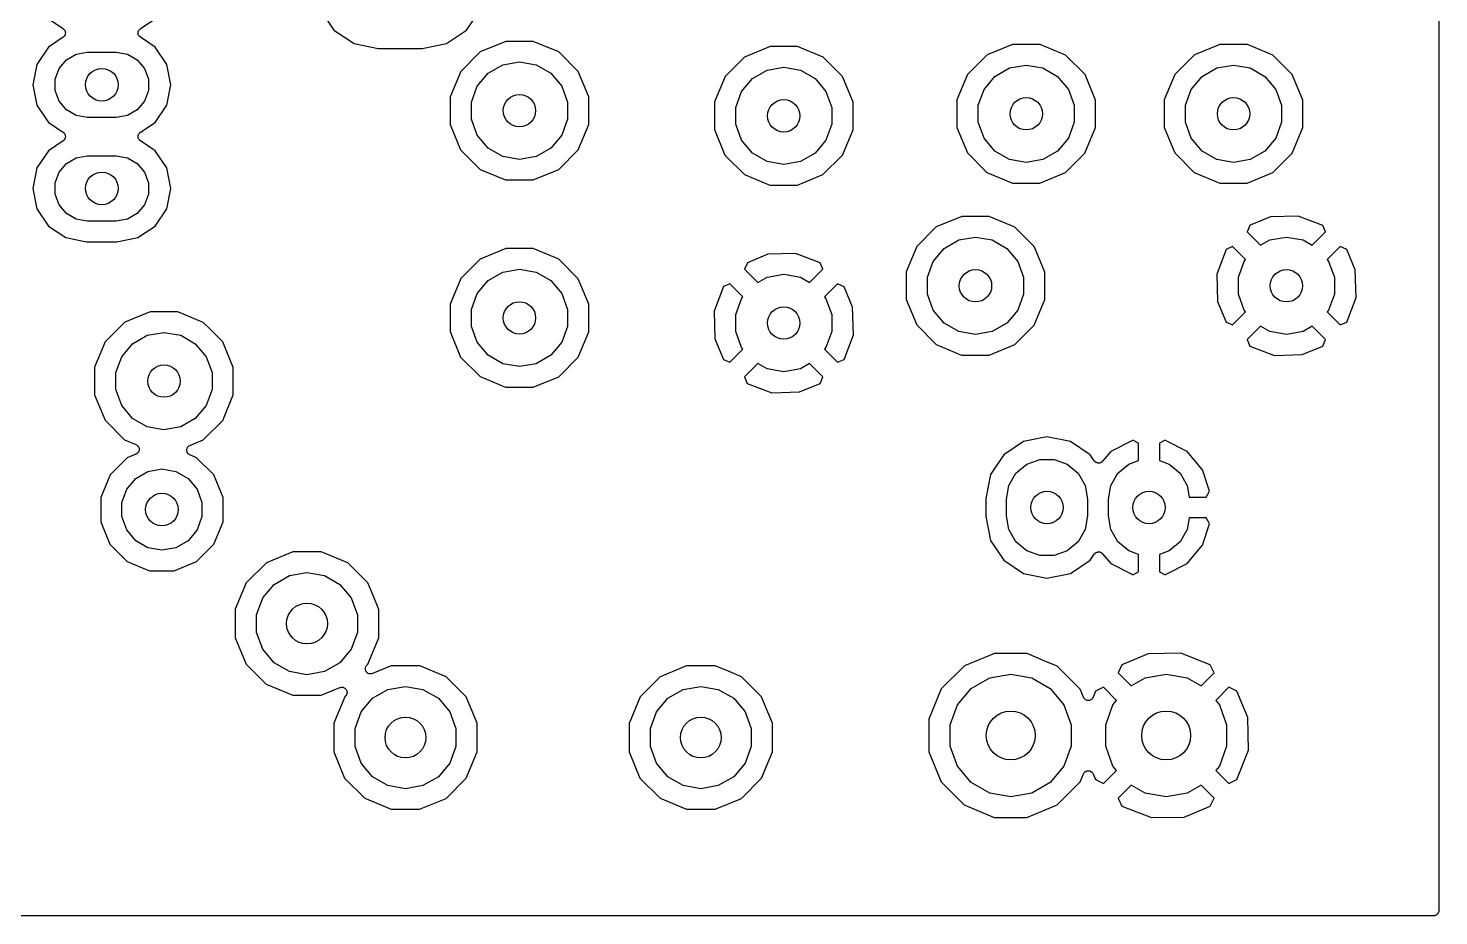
# Model space of a CAD drawing. Extents: x 74 to 224, y -146 to -46.
# Drawn here: x 138.46 to 173.03, y -95.05 to -73.29 of the extents above; entities that cross this region are included whole.
import ezdxf

# ---------------------------------------------------------------- set-up
doc = ezdxf.new("R2010")
doc.units = 0
doc.header["$MEASUREMENT"] = 0
doc.layers.add('BLACK', color=7, linetype='CONTINUOUS')

msp = doc.modelspace()

# ---------------------------------------------------------------- linework, layer by layer
at = {"layer": 'Black'}
for p, q in [((173.026, -46.557), (173.026, -94.921)), ((145.618, -72.8453), (145.948, -73.3389)), ((149.2, -73.3389), (149.53, -72.8453)), ((138.951, -73.0591), (139.312, -73.3004)), ((141.206, -73.3004), (141.567, -73.0591)), ((139.312, -73.5116), (138.951, -73.7529)), ((139.312, -73.3004), (139.322, -73.31)), ((139.322, -73.502), (139.312, -73.5116)), ((139.322, -73.31), (139.333, -73.3182)), ((139.333, -73.4938), (139.322, -73.502)), ((139.333, -73.3182), (139.338, -73.3251)), ((139.338, -73.4869), (139.333, -73.4938)), ((139.338, -73.3251), (139.344, -73.3309)), ((139.344, -73.4811), (139.338, -73.4869)), ((139.344, -73.3309), (139.35, -73.3433)), ((139.35, -73.4687), (139.344, -73.4811)), ((139.35, -73.3433), (139.357, -73.3549)), ((139.357, -73.4571), (139.35, -73.4687)), ((139.357, -73.3549), (139.359, -73.363)), ((139.359, -73.449), (139.357, -73.4571)), ((139.359, -73.363), (139.363, -73.3705)), ((139.363, -73.4415), (139.359, -73.449)), ((139.363, -73.3705), (139.365, -73.3842)), ((139.365, -73.4278), (139.363, -73.4415)), ((139.365, -73.3842), (139.368, -73.3977)), ((139.368, -73.4143), (139.365, -73.4278)), ((139.368, -73.3977), (139.367, -73.406)), ((139.367, -73.406), (139.368, -73.4143)), ((141.15, -73.3977), (141.153, -73.3842)), ((141.151, -73.406), (141.15, -73.3977)), ((141.15, -73.4143), (141.151, -73.406)), ((141.153, -73.4278), (141.15, -73.4143)), ((141.153, -73.3842), (141.154, -73.3705)), ((141.154, -73.4415), (141.153, -73.4278)), ((141.154, -73.3705), (141.158, -73.363)), ((141.158, -73.449), (141.154, -73.4415)), ((141.158, -73.363), (141.16, -73.3549)), ((141.16, -73.4571), (141.158, -73.449)), ((141.16, -73.3549), (141.168, -73.3433)), ((141.168, -73.4687), (141.16, -73.4571)), ((141.168, -73.3433), (141.174, -73.3309)), ((141.174, -73.4811), (141.168, -73.4687)), ((141.174, -73.3309), (141.18, -73.3251)), ((141.18, -73.4869), (141.174, -73.4811)), ((141.18, -73.3251), (141.185, -73.3182)), ((141.185, -73.4938), (141.18, -73.4869)), ((141.185, -73.3182), (141.196, -73.31)), ((141.196, -73.502), (141.185, -73.4938)), ((141.196, -73.31), (141.206, -73.3004)), ((141.206, -73.5116), (141.196, -73.502)), ((141.567, -73.7529), (141.206, -73.5116)), ((145.948, -73.3389), (146.441, -73.6687)), ((148.707, -73.6687), (149.2, -73.3389)), ((150.159, -73.6121), (149.534, -73.8701)), ((150.834, -73.6127), (150.159, -73.6121)), ((151.458, -73.8718), (150.834, -73.6127)), ((138.951, -73.7529), (138.668, -74.1764)), ((139.39, -74.0632), (139.631, -73.9242)), ((139.631, -73.9242), (139.904, -73.876)), ((139.904, -73.876), (140.613, -73.876)), ((140.613, -73.876), (140.887, -73.9242)), ((140.887, -73.9242), (141.127, -74.0632)), ((141.85, -74.1764), (141.567, -73.7529)), ((146.441, -73.6687), (147.036, -73.787)), ((147.036, -73.787), (148.112, -73.787)), ((148.112, -73.787), (148.707, -73.6687)), ((149.534, -73.8701), (149.056, -74.3475)), ((151.936, -74.3501), (151.458, -73.8718)), ((156.636, -73.7391), (156.011, -73.9971)), ((157.311, -73.7397), (156.636, -73.7391)), ((157.935, -73.9988), (157.311, -73.7397)), ((161.955, -73.9463), (161.476, -74.4237)), ((162.579, -73.6883), (161.955, -73.9463)), ((163.255, -73.6889), (162.579, -73.6883)), ((163.879, -73.948), (163.255, -73.6889)), ((164.356, -74.4263), (163.879, -73.948)), ((167.035, -73.9463), (166.795, -74.1857)), ((167.659, -73.6883), (167.035, -73.9463)), ((167.685, -73.6883), (167.659, -73.6883)), ((168.335, -73.6889), (167.685, -73.6883)), ((168.959, -73.948), (168.335, -73.6889)), ((169.196, -74.1855), (168.959, -73.948)), ((138.668, -74.1764), (138.568, -74.676)), ((139.117, -74.5371), (139.212, -74.276)), ((139.212, -74.276), (139.39, -74.0632)), ((141.127, -74.0632), (141.306, -74.276)), ((141.306, -74.276), (141.401, -74.5371)), ((141.949, -74.676), (141.85, -74.1764)), ((149.727, -74.3954), (150.086, -74.1879)), ((150.086, -74.1879), (150.495, -74.1158)), ((150.495, -74.1158), (150.904, -74.1879)), ((150.904, -74.1879), (151.263, -74.3954)), ((156.011, -73.9971), (155.533, -74.4745)), ((156.204, -74.5224), (156.563, -74.3149)), ((156.563, -74.3149), (156.972, -74.2428)), ((156.972, -74.2428), (157.381, -74.3149)), ((157.381, -74.3149), (157.74, -74.5224)), ((158.413, -74.4771), (157.935, -73.9988)), ((162.147, -74.4716), (162.507, -74.2641)), ((162.507, -74.2641), (162.916, -74.192)), ((162.916, -74.192), (163.324, -74.2641)), ((163.324, -74.2641), (163.684, -74.4716)), ((166.795, -74.1857), (166.556, -74.4237)), ((167.227, -74.4716), (167.587, -74.2641)), ((167.587, -74.2641), (167.996, -74.192)), ((167.996, -74.192), (168.404, -74.2641)), ((168.404, -74.2641), (168.764, -74.4716)), ((169.436, -74.4263), (169.196, -74.1855)), ((139.117, -74.8149), (139.117, -74.5371)), ((141.401, -74.5371), (141.401, -74.8149)), ((149.056, -74.3475), (148.797, -74.9716)), ((149.46, -74.7134), (149.727, -74.3954)), ((151.263, -74.3954), (151.53, -74.7134)), ((152.194, -74.9746), (151.936, -74.3501)), ((155.533, -74.4745), (155.274, -75.0986)), ((155.937, -74.8404), (156.204, -74.5224)), ((157.74, -74.5224), (158.007, -74.8404)), ((158.671, -75.1016), (158.413, -74.4771)), ((161.476, -74.4237), (161.217, -75.0478)), ((161.881, -74.7896), (162.147, -74.4716)), ((163.684, -74.4716), (163.951, -74.7896)), ((164.615, -75.0508), (164.356, -74.4263)), ((166.556, -74.4237), (166.297, -75.0478)), ((166.961, -74.7896), (167.227, -74.4716)), ((168.764, -74.4716), (169.031, -74.7896)), ((169.695, -75.0508), (169.436, -74.4263)), ((138.568, -74.676), (138.668, -75.1756)), ((139.212, -75.076), (139.117, -74.8149)), ((141.401, -74.8149), (141.306, -75.076)), ((141.85, -75.1756), (141.949, -74.676)), ((148.797, -74.9716), (148.796, -75.6474)), ((149.318, -75.1035), (149.46, -74.7134)), ((151.53, -74.7134), (151.672, -75.1035)), ((152.193, -75.6504), (152.194, -74.9746)), ((155.795, -75.2305), (155.937, -74.8404)), ((158.007, -74.8404), (158.149, -75.2305)), ((161.739, -75.1797), (161.881, -74.7896)), ((163.951, -74.7896), (164.093, -75.1797)), ((166.819, -75.1797), (166.961, -74.7896)), ((169.031, -74.7896), (169.173, -75.1797)), ((138.668, -75.1756), (138.951, -75.5991)), ((139.39, -75.2888), (139.212, -75.076)), ((139.631, -75.4278), (139.39, -75.2888)), ((141.127, -75.2888), (140.887, -75.4278)), ((141.306, -75.076), (141.127, -75.2888)), ((141.567, -75.5991), (141.85, -75.1756)), ((149.318, -75.5185), (149.318, -75.1035)), ((151.672, -75.1035), (151.672, -75.5185)), ((155.274, -75.0986), (155.273, -75.7744)), ((155.795, -75.6455), (155.795, -75.2305)), ((158.149, -75.2305), (158.149, -75.6455)), ((158.67, -75.7774), (158.671, -75.1016)), ((161.217, -75.0478), (161.217, -75.7236)), ((161.739, -75.5947), (161.739, -75.1797)), ((164.093, -75.1797), (164.093, -75.5947)), ((164.614, -75.7266), (164.615, -75.0508)), ((166.297, -75.0478), (166.297, -75.7236)), ((166.819, -75.5947), (166.819, -75.1797)), ((169.173, -75.1797), (169.173, -75.5947)), ((169.694, -75.7266), (169.695, -75.0508)), ((138.951, -75.5991), (139.312, -75.8404)), ((139.904, -75.476), (139.631, -75.4278)), ((140.613, -75.476), (139.904, -75.476)), ((140.887, -75.4278), (140.613, -75.476)), ((141.206, -75.8404), (141.567, -75.5991)), ((148.796, -75.6474), (149.054, -76.2719)), ((149.46, -75.9086), (149.318, -75.5185)), ((151.672, -75.5185), (151.53, -75.9086)), ((151.934, -76.2745), (152.193, -75.6504)), ((155.937, -76.0356), (155.795, -75.6455)), ((158.149, -75.6455), (158.007, -76.0356)), ((161.881, -75.9848), (161.739, -75.5947)), ((164.093, -75.5947), (163.951, -75.9848)), ((166.961, -75.9848), (166.819, -75.5947)), ((169.173, -75.5947), (169.031, -75.9848)), ((139.312, -76.0516), (138.951, -76.2929)), ((139.312, -75.8404), (139.322, -75.85)), ((139.322, -76.042), (139.312, -76.0516)), ((139.322, -75.85), (139.333, -75.8582)), ((139.333, -76.0338), (139.322, -76.042)), ((139.333, -75.8582), (139.338, -75.8651)), ((139.338, -76.0269), (139.333, -76.0338)), ((139.338, -75.8651), (139.344, -75.8709)), ((139.344, -76.0211), (139.338, -76.0269)), ((139.344, -75.8709), (139.35, -75.8833)), ((139.35, -76.0087), (139.344, -76.0211)), ((139.35, -75.8833), (139.357, -75.8949)), ((139.357, -75.9971), (139.35, -76.0087)), ((139.357, -75.8949), (139.359, -75.903)), ((139.359, -75.989), (139.357, -75.9971)), ((139.359, -75.903), (139.363, -75.9105)), ((139.363, -75.9815), (139.359, -75.989)), ((139.363, -75.9105), (139.365, -75.9242)), ((139.365, -75.9678), (139.363, -75.9815)), ((139.365, -75.9242), (139.368, -75.9377)), ((139.368, -75.9543), (139.365, -75.9678)), ((139.368, -75.9377), (139.367, -75.946)), ((139.367, -75.946), (139.368, -75.9543)), ((141.15, -75.9377), (141.153, -75.9242)), ((141.151, -75.946), (141.15, -75.9377)), ((141.15, -75.9543), (141.151, -75.946)), ((141.153, -75.9678), (141.15, -75.9543)), ((141.153, -75.9242), (141.154, -75.9105)), ((141.154, -75.9815), (141.153, -75.9678)), ((141.154, -75.9105), (141.158, -75.903)), ((141.158, -75.989), (141.154, -75.9815)), ((141.158, -75.903), (141.16, -75.8949)), ((141.16, -75.9971), (141.158, -75.989)), ((141.16, -75.8949), (141.168, -75.8833)), ((141.168, -76.0087), (141.16, -75.9971)), ((141.168, -75.8833), (141.174, -75.8709)), ((141.174, -76.0211), (141.168, -76.0087)), ((141.174, -75.8709), (141.18, -75.8651)), ((141.18, -76.0269), (141.174, -76.0211)), ((141.18, -75.8651), (141.185, -75.8582)), ((141.185, -76.0338), (141.18, -76.0269)), ((141.185, -75.8582), (141.196, -75.85)), ((141.196, -76.042), (141.185, -76.0338)), ((141.196, -75.85), (141.206, -75.8404)), ((141.206, -76.0516), (141.196, -76.042)), ((141.567, -76.2929), (141.206, -76.0516)), ((149.727, -76.2266), (149.46, -75.9086)), ((151.53, -75.9086), (151.263, -76.2266)), ((155.273, -75.7744), (155.531, -76.3989)), ((156.204, -76.3536), (155.937, -76.0356)), ((158.007, -76.0356), (157.74, -76.3536)), ((158.411, -76.4014), (158.67, -75.7774)), ((161.217, -75.7236), (161.475, -76.3481)), ((162.147, -76.3028), (161.881, -75.9848)), ((163.951, -75.9848), (163.684, -76.3028)), ((164.355, -76.3507), (164.614, -75.7266)), ((166.297, -75.7236), (166.555, -76.3481)), ((167.227, -76.3028), (166.961, -75.9848)), ((169.031, -75.9848), (168.764, -76.3028)), ((169.435, -76.3507), (169.694, -75.7266)), ((138.951, -76.2929), (138.668, -76.7164)), ((141.85, -76.7164), (141.567, -76.2929)), ((149.054, -76.2719), (149.532, -76.7502)), ((150.086, -76.4341), (149.727, -76.2266)), ((151.263, -76.2266), (150.904, -76.4341)), ((151.456, -76.7519), (151.934, -76.2745)), ((155.531, -76.3989), (156.009, -76.8772)), ((156.563, -76.5611), (156.204, -76.3536)), ((157.74, -76.3536), (157.381, -76.5611)), ((161.475, -76.3481), (161.952, -76.8264)), ((162.507, -76.5103), (162.147, -76.3028)), ((163.684, -76.3028), (163.324, -76.5103)), ((163.877, -76.8281), (164.355, -76.3507)), ((166.555, -76.3481), (167.032, -76.8264)), ((167.587, -76.5103), (167.227, -76.3028)), ((168.764, -76.3028), (168.404, -76.5103)), ((168.957, -76.8281), (169.435, -76.3507)), ((138.668, -76.7164), (138.568, -77.216)), ((139.212, -76.816), (139.39, -76.6032)), ((139.39, -76.6032), (139.631, -76.4642)), ((139.631, -76.4642), (139.904, -76.416)), ((139.904, -76.416), (140.613, -76.416)), ((140.613, -76.416), (140.887, -76.4642)), ((140.887, -76.4642), (141.127, -76.6032)), ((141.127, -76.6032), (141.306, -76.816)), ((141.949, -77.216), (141.85, -76.7164)), ((150.495, -76.5062), (150.086, -76.4341)), ((150.904, -76.4341), (150.495, -76.5062)), ((156.972, -76.6332), (156.563, -76.5611)), ((157.381, -76.5611), (156.972, -76.6332)), ((157.933, -76.8789), (158.411, -76.4014)), ((162.916, -76.5824), (162.507, -76.5103)), ((163.324, -76.5103), (162.916, -76.5824)), ((167.996, -76.5824), (167.587, -76.5103)), ((168.404, -76.5103), (167.996, -76.5824)), ((139.117, -77.0771), (139.212, -76.816)), ((139.117, -77.3549), (139.117, -77.0771)), ((141.306, -76.816), (141.401, -77.0771)), ((141.401, -77.0771), (141.401, -77.3549)), ((149.532, -76.7502), (150.156, -77.0093)), ((150.156, -77.0093), (150.831, -77.0099)), ((150.831, -77.0099), (151.456, -76.7519)), ((156.009, -76.8772), (156.633, -77.1363)), ((157.308, -77.1369), (157.933, -76.8789)), ((161.952, -76.8264), (162.576, -77.0855)), ((162.576, -77.0855), (163.252, -77.0861)), ((163.252, -77.0861), (163.877, -76.8281)), ((167.032, -76.8264), (167.656, -77.0855)), ((167.656, -77.0855), (168.332, -77.0861)), ((168.332, -77.0861), (168.957, -76.8281)), ((138.568, -77.216), (138.668, -77.7156)), ((139.212, -77.616), (139.117, -77.3549)), ((141.401, -77.3549), (141.306, -77.616)), ((141.85, -77.7156), (141.949, -77.216)), ((156.633, -77.1363), (157.308, -77.1369)), ((138.668, -77.7156), (138.951, -78.1391)), ((139.39, -77.8288), (139.212, -77.616)), ((141.306, -77.616), (141.127, -77.8288)), ((141.567, -78.1391), (141.85, -77.7156)), ((139.631, -77.9678), (139.39, -77.8288)), ((139.904, -78.016), (139.631, -77.9678)), ((140.613, -78.016), (139.904, -78.016)), ((140.887, -77.9678), (140.613, -78.016)), ((141.127, -77.8288), (140.887, -77.9678)), ((161.335, -77.9047), (160.71, -78.1627)), ((162.01, -77.9053), (161.335, -77.9047)), ((162.634, -78.1644), (162.01, -77.9053)), ((168.399, -78.124), (168.331, -78.284)), ((168.406, -78.1211), (168.399, -78.124)), ((168.902, -77.9155), (168.406, -78.1211)), ((168.406, -78.1211), (168.406, -78.1211)), ((169.579, -77.8959), (168.902, -77.9155)), ((170.184, -78.126), (169.579, -77.8959)), ((170.251, -78.284), (170.184, -78.126)), ((138.951, -78.1391), (139.374, -78.4221)), ((139.374, -78.4221), (139.886, -78.524)), ((140.631, -78.524), (141.143, -78.4221)), ((141.143, -78.4221), (141.567, -78.1391)), ((160.71, -78.1627), (160.232, -78.6401)), ((161.262, -78.4805), (161.671, -78.4084)), ((161.671, -78.4084), (162.08, -78.4805)), ((163.112, -78.6427), (162.634, -78.1644)), ((168.331, -78.284), (168.657, -78.6105)), ((168.882, -78.4805), (169.291, -78.4084)), ((169.291, -78.4084), (169.7, -78.4805)), ((169.925, -78.6105), (170.251, -78.284)), ((139.886, -78.524), (140.631, -78.524)), ((150.159, -78.6921), (149.534, -78.9501)), ((150.834, -78.6927), (150.159, -78.6921)), ((151.458, -78.9518), (150.834, -78.6927)), ((157.26, -78.8103), (156.583, -78.8299)), ((157.288, -78.8209), (157.26, -78.8103)), ((160.232, -78.6401), (159.973, -79.2642)), ((160.636, -79.006), (160.903, -78.688)), ((160.903, -78.688), (161.262, -78.4805)), ((162.08, -78.4805), (162.439, -78.688)), ((162.439, -78.688), (162.706, -79.006)), ((163.16, -78.7586), (163.112, -78.6427)), ((163.37, -79.2672), (163.16, -78.7586)), ((167.813, -78.7105), (167.583, -79.3151)), ((167.971, -78.6432), (167.813, -78.7105)), ((168.292, -78.9635), (167.971, -78.6432)), ((168.657, -78.6105), (168.882, -78.4805)), ((169.7, -78.4805), (169.925, -78.6105)), ((170.611, -78.6432), (170.29, -78.9635)), ((170.771, -78.7113), (170.611, -78.6432)), ((170.979, -79.2147), (170.771, -78.7113)), ((149.534, -78.9501), (149.056, -79.4275)), ((151.936, -79.4301), (151.458, -78.9518)), ((156.08, -79.0384), (156.012, -79.1984)), ((156.583, -78.8299), (156.08, -79.0384)), ((157.865, -79.0404), (157.288, -78.8209)), ((157.288, -78.8209), (157.288, -78.8209)), ((157.932, -79.1984), (157.865, -79.0404)), ((160.494, -79.3961), (160.636, -79.006)), ((162.706, -79.006), (162.848, -79.3961)), ((168.114, -79.3961), (168.256, -79.006)), ((168.256, -79.006), (168.292, -78.9635)), ((170.29, -78.9635), (170.326, -79.006)), ((170.326, -79.006), (170.468, -79.3961)), ((149.056, -79.4275), (148.797, -80.0516)), ((149.46, -79.7934), (149.727, -79.4754)), ((149.727, -79.4754), (150.086, -79.2679)), ((150.086, -79.2679), (150.495, -79.1958)), ((150.495, -79.1958), (150.904, -79.2679)), ((150.904, -79.2679), (151.263, -79.4754)), ((151.263, -79.4754), (151.53, -79.7934)), ((152.194, -80.0546), (151.936, -79.4301)), ((156.012, -79.1984), (156.338, -79.5249)), ((156.338, -79.5249), (156.563, -79.3949)), ((156.563, -79.3949), (156.972, -79.3228)), ((156.972, -79.3228), (157.381, -79.3949)), ((157.381, -79.3949), (157.606, -79.5249)), ((157.606, -79.5249), (157.932, -79.1984)), ((159.973, -79.2642), (159.972, -79.94)), ((160.494, -79.8111), (160.494, -79.3961)), ((162.848, -79.3961), (162.848, -79.8111)), ((163.369, -79.943), (163.37, -79.2672)), ((167.583, -79.3151), (167.603, -79.9925)), ((168.114, -79.8111), (168.114, -79.3961)), ((170.468, -79.3961), (170.468, -79.8111)), ((170.999, -79.8921), (170.979, -79.2147)), ((149.318, -80.1835), (149.46, -79.7934)), ((151.53, -79.7934), (151.672, -80.1835)), ((155.494, -79.6249), (155.264, -80.2295)), ((155.652, -79.5576), (155.494, -79.6249)), ((155.973, -79.8779), (155.652, -79.5576)), ((158.292, -79.5576), (157.971, -79.8779)), ((158.452, -79.6257), (158.292, -79.5576)), ((158.66, -80.1291), (158.452, -79.6257)), ((160.636, -80.2012), (160.494, -79.8111)), ((162.848, -79.8111), (162.706, -80.2012)), ((168.256, -80.2012), (168.114, -79.8111)), ((170.468, -79.8111), (170.326, -80.2012)), ((148.797, -80.0516), (148.796, -80.7274)), ((149.318, -80.5985), (149.318, -80.1835)), ((151.672, -80.1835), (151.672, -80.5985)), ((152.193, -80.7304), (152.194, -80.0546)), ((155.795, -80.3105), (155.937, -79.9204)), ((155.937, -79.9204), (155.973, -79.8779)), ((157.971, -79.8779), (158.007, -79.9204)), ((158.007, -79.9204), (158.149, -80.3105)), ((158.68, -80.8065), (158.66, -80.1291)), ((159.972, -79.94), (160.23, -80.5645)), ((160.903, -80.5192), (160.636, -80.2012)), ((162.706, -80.2012), (162.439, -80.5192)), ((163.11, -80.567), (163.369, -79.943)), ((167.603, -79.9925), (167.811, -80.4959)), ((168.292, -80.2437), (168.256, -80.2012)), ((170.326, -80.2012), (170.29, -80.2437)), ((170.769, -80.4967), (170.999, -79.8921)), ((140.822, -80.4995), (140.344, -80.977)), ((141.446, -80.2415), (140.822, -80.4995)), ((142.122, -80.2421), (141.446, -80.2415)), ((142.746, -80.5012), (142.122, -80.2421)), ((142.903, -80.6587), (142.746, -80.5012)), ((155.264, -80.2295), (155.284, -80.9069)), ((155.795, -80.7255), (155.795, -80.3105)), ((158.149, -80.3105), (158.149, -80.7255)), ((161.262, -80.7267), (160.903, -80.5192)), ((162.439, -80.5192), (162.08, -80.7267)), ((167.811, -80.4959), (167.971, -80.564)), ((167.971, -80.564), (168.292, -80.2437)), ((170.29, -80.2437), (170.611, -80.564)), ((170.611, -80.564), (170.769, -80.4967)), ((141.015, -81.0248), (141.374, -80.8173)), ((141.374, -80.8173), (141.783, -80.7452)), ((141.783, -80.7452), (142.192, -80.8173)), ((142.192, -80.8173), (142.551, -81.0248)), ((143.224, -80.9795), (142.903, -80.6587)), ((148.796, -80.7274), (149.054, -81.3519)), ((149.46, -80.9886), (149.318, -80.5985)), ((151.672, -80.5985), (151.53, -80.9886)), ((151.934, -81.3544), (152.193, -80.7304)), ((155.937, -81.1156), (155.795, -80.7255)), ((158.149, -80.7255), (158.007, -81.1156)), ((158.45, -81.4111), (158.68, -80.8065)), ((160.23, -80.5645), (160.708, -81.0428)), ((161.671, -80.7988), (161.262, -80.7267)), ((162.08, -80.7267), (161.671, -80.7988)), ((162.632, -81.0445), (163.11, -80.567)), ((168.657, -80.5967), (168.331, -80.9232)), ((168.882, -80.7267), (168.657, -80.5967)), ((169.291, -80.7988), (168.882, -80.7267)), ((169.7, -80.7267), (169.291, -80.7988)), ((169.925, -80.5967), (169.7, -80.7267)), ((170.251, -80.9232), (169.925, -80.5967)), ((140.344, -80.977), (140.084, -81.601)), ((140.748, -81.3428), (141.015, -81.0248)), ((142.551, -81.0248), (142.818, -81.3428)), ((143.482, -81.604), (143.224, -80.9795)), ((149.727, -81.3066), (149.46, -80.9886)), ((151.53, -80.9886), (151.263, -81.3066)), ((155.284, -80.9069), (155.492, -81.4103)), ((155.652, -81.4784), (155.973, -81.1581)), ((155.973, -81.1581), (155.937, -81.1156)), ((158.007, -81.1156), (157.971, -81.1581)), ((157.971, -81.1581), (158.292, -81.4784)), ((160.708, -81.0428), (161.332, -81.3019)), ((162.007, -81.3025), (162.632, -81.0445)), ((168.331, -80.9232), (168.398, -81.0812)), ((168.398, -81.0812), (169.003, -81.3113)), ((169.68, -81.2917), (170.183, -81.0832)), ((170.183, -81.0832), (170.251, -80.9232)), ((140.606, -81.7329), (140.748, -81.3428)), ((142.818, -81.3428), (142.96, -81.7329)), ((149.054, -81.3519), (149.532, -81.8302)), ((150.086, -81.5141), (149.727, -81.3066)), ((150.495, -81.5862), (150.086, -81.5141)), ((150.904, -81.5141), (150.495, -81.5862)), ((151.263, -81.3066), (150.904, -81.5141)), ((151.456, -81.8319), (151.934, -81.3544)), ((155.492, -81.4103), (155.652, -81.4784)), ((156.338, -81.5111), (156.012, -81.8376)), ((156.563, -81.6411), (156.338, -81.5111)), ((157.606, -81.5111), (157.381, -81.6411)), ((157.932, -81.8376), (157.606, -81.5111)), ((158.292, -81.4784), (158.45, -81.4111)), ((161.332, -81.3019), (162.007, -81.3025)), ((169.003, -81.3113), (169.68, -81.2917)), ((140.084, -81.601), (140.084, -82.2768)), ((140.606, -82.1479), (140.606, -81.7329)), ((142.96, -81.7329), (142.96, -82.1479)), ((143.481, -82.2798), (143.482, -81.604)), ((149.532, -81.8302), (150.156, -82.0893)), ((150.831, -82.0899), (151.456, -81.8319)), ((156.012, -81.8376), (156.079, -81.9956)), ((156.972, -81.7132), (156.563, -81.6411)), ((157.381, -81.6411), (156.972, -81.7132)), ((157.864, -81.9976), (157.932, -81.8376)), ((140.084, -82.2768), (140.342, -82.9013)), ((140.748, -82.538), (140.606, -82.1479)), ((142.96, -82.1479), (142.818, -82.538)), ((150.156, -82.0893), (150.831, -82.0899)), ((156.079, -81.9956), (156.684, -82.2257)), ((156.684, -82.2257), (157.361, -82.2061)), ((157.361, -82.2061), (157.864, -81.9976)), ((141.015, -82.856), (140.748, -82.538)), ((142.818, -82.538), (142.551, -82.856)), ((143.222, -82.9038), (143.481, -82.2798)), ((140.342, -82.9013), (140.819, -83.3796)), ((141.374, -83.0635), (141.015, -82.856)), ((142.551, -82.856), (142.192, -83.0635)), ((142.744, -83.3813), (143.222, -82.9038)), ((141.783, -83.1356), (141.374, -83.0635)), ((142.192, -83.0635), (141.783, -83.1356)), ((163.424, -83.3073), (162.85, -83.4213)), ((163.997, -83.4213), (163.424, -83.3073)), ((140.819, -83.3796), (141.097, -83.4947)), ((141.097, -83.4947), (141.111, -83.5037)), ((141.111, -83.5037), (141.125, -83.5113)), ((141.125, -83.5113), (141.129, -83.5155)), ((141.129, -83.5155), (141.134, -83.5185)), ((141.134, -83.5185), (141.144, -83.5316)), ((141.144, -83.5316), (141.155, -83.5439)), ((141.155, -83.5439), (141.157, -83.549)), ((141.157, -83.549), (141.161, -83.5535)), ((141.161, -83.5535), (141.166, -83.5693)), ((141.166, -83.6549), (141.161, -83.6708)), ((141.166, -83.5693), (141.172, -83.5846)), ((141.172, -83.6396), (141.166, -83.6549)), ((141.172, -83.5846), (141.172, -83.5902)), ((141.172, -83.5902), (141.174, -83.5956)), ((141.174, -83.6287), (141.172, -83.634)), ((141.172, -83.634), (141.172, -83.6396)), ((141.174, -83.5956), (141.173, -83.6121)), ((141.173, -83.6121), (141.174, -83.6287)), ((142.341, -83.6165), (142.342, -83.6112)), ((142.341, -83.6331), (142.341, -83.6165)), ((142.341, -83.6496), (142.341, -83.6331)), ((142.342, -83.655), (142.341, -83.6496)), ((142.342, -83.6112), (142.343, -83.6056)), ((142.343, -83.6605), (142.342, -83.655)), ((142.343, -83.6056), (142.349, -83.5902)), ((142.349, -83.6759), (142.343, -83.6605)), ((142.349, -83.5902), (142.354, -83.5744)), ((142.354, -83.5744), (142.357, -83.57)), ((142.357, -83.57), (142.36, -83.5648)), ((142.36, -83.5648), (142.371, -83.5526)), ((142.371, -83.5526), (142.381, -83.5395)), ((142.381, -83.5395), (142.386, -83.5365)), ((142.386, -83.5365), (142.389, -83.5323)), ((142.389, -83.5323), (142.404, -83.5247)), ((142.404, -83.5247), (142.418, -83.5158)), ((142.418, -83.5158), (142.744, -83.3813)), ((162.85, -83.4213), (162.365, -83.746)), ((164.483, -83.746), (163.997, -83.4213)), ((165.516, -83.3936), (164.988, -83.6654)), ((165.528, -83.3912), (165.516, -83.3936)), ((165.67, -83.4582), (165.528, -83.3912)), ((165.67, -83.8888), (165.67, -83.4582)), ((166.319, -83.3912), (166.178, -83.4582)), ((166.178, -83.4582), (166.178, -83.8888)), ((166.331, -83.3936), (166.319, -83.3912)), ((166.859, -83.6654), (166.331, -83.3936)), ((140.883, -83.8175), (140.461, -84.2391)), ((141.096, -83.7294), (140.883, -83.8175)), ((141.11, -83.7205), (141.096, -83.7294)), ((141.125, -83.7128), (141.11, -83.7205)), ((141.129, -83.7087), (141.125, -83.7128)), ((141.134, -83.7057), (141.129, -83.7087)), ((141.144, -83.6926), (141.134, -83.7057)), ((141.155, -83.6804), (141.144, -83.6926)), ((141.157, -83.6752), (141.155, -83.6804)), ((141.161, -83.6708), (141.157, -83.6752)), ((142.354, -83.6917), (142.349, -83.6759)), ((142.357, -83.6961), (142.354, -83.6917)), ((142.359, -83.7013), (142.357, -83.6961)), ((142.371, -83.7135), (142.359, -83.7013)), ((142.381, -83.7267), (142.371, -83.7135)), ((142.385, -83.7297), (142.381, -83.7267)), ((142.389, -83.7339), (142.385, -83.7297)), ((142.404, -83.7415), (142.389, -83.7339)), ((142.418, -83.7505), (142.404, -83.7415)), ((142.583, -83.8189), (142.418, -83.7505)), ((143.005, -84.2413), (142.583, -83.8189)), ((162.365, -83.746), (162.138, -84.0848)), ((162.664, -84.1984), (162.928, -83.977)), ((162.928, -83.977), (163.251, -83.8591)), ((163.251, -83.8591), (163.596, -83.8591)), ((163.596, -83.8591), (163.92, -83.977)), ((163.92, -83.977), (164.184, -84.1984)), ((164.582, -83.8947), (164.483, -83.746)), ((164.587, -83.8996), (164.582, -83.8947)), ((164.59, -83.9054), (164.587, -83.8996)), ((164.602, -83.9154), (164.59, -83.9054)), ((164.613, -83.9266), (164.602, -83.9154)), ((164.619, -83.9296), (164.613, -83.9266)), ((164.624, -83.9339), (164.619, -83.9296)), ((164.638, -83.9392), (164.624, -83.9339)), ((164.652, -83.9461), (164.638, -83.9392)), ((164.659, -83.9468), (164.652, -83.9461)), ((164.665, -83.9491), (164.659, -83.9468)), ((164.681, -83.9492), (164.665, -83.9491)), ((164.696, -83.9509), (164.681, -83.9492)), ((164.702, -83.9493), (164.696, -83.9509)), ((164.709, -83.9493), (164.702, -83.9493)), ((164.724, -83.9441), (164.709, -83.9493)), ((164.739, -83.9404), (164.724, -83.9441)), ((164.744, -83.9367), (164.739, -83.9404)), ((164.751, -83.9344), (164.744, -83.9367)), ((164.763, -83.9245), (164.751, -83.9344)), ((164.775, -83.9159), (164.763, -83.9245)), ((164.779, -83.9105), (164.775, -83.9159)), ((164.785, -83.9062), (164.779, -83.9105)), ((164.988, -83.6654), (164.785, -83.9062)), ((165.164, -84.1984), (165.428, -83.977)), ((165.428, -83.977), (165.67, -83.8888)), ((166.178, -83.8888), (166.42, -83.977)), ((166.42, -83.977), (166.684, -84.1984)), ((167.237, -84.1128), (166.859, -83.6654)), ((140.461, -84.2391), (140.232, -84.7903)), ((140.869, -84.592), (141.092, -84.327)), ((141.092, -84.327), (141.391, -84.1541)), ((141.391, -84.1541), (141.732, -84.094)), ((141.732, -84.094), (142.073, -84.1541)), ((142.073, -84.1541), (142.372, -84.327)), ((142.372, -84.327), (142.595, -84.592)), ((143.232, -84.7929), (143.005, -84.2413)), ((162.04, -84.2318), (161.923, -84.8175)), ((162.138, -84.0848), (162.04, -84.2318)), ((162.138, -84.0848), (162.138, -84.0848)), ((162.491, -84.4969), (162.664, -84.1984)), ((164.184, -84.1984), (164.356, -84.4969)), ((164.991, -84.4969), (165.164, -84.1984)), ((166.684, -84.1984), (166.856, -84.4969)), ((167.406, -84.6411), (167.237, -84.1128)), ((140.751, -84.9171), (140.869, -84.592)), ((142.595, -84.592), (142.713, -84.9171)), ((162.431, -84.8362), (162.491, -84.4969)), ((164.356, -84.4969), (164.416, -84.8362)), ((164.931, -84.8362), (164.991, -84.4969)), ((166.856, -84.4969), (166.907, -84.7852)), ((167.322, -84.7852), (167.406, -84.6411)), ((140.232, -84.7903), (140.232, -85.3871)), ((140.751, -85.2629), (140.751, -84.9171)), ((142.713, -84.9171), (142.713, -85.2629)), ((143.232, -85.3897), (143.232, -84.7929)), ((161.923, -84.8175), (161.923, -85.2609)), ((162.431, -85.2422), (162.431, -84.8362)), ((164.416, -84.8362), (164.416, -85.2422)), ((164.931, -85.2422), (164.931, -84.8362)), ((166.907, -84.7852), (167.322, -84.7852)), ((140.232, -85.3871), (140.459, -85.9387)), ((140.869, -85.588), (140.751, -85.2629)), ((142.713, -85.2629), (142.595, -85.588)), ((161.923, -85.2609), (162.04, -85.8465)), ((162.491, -85.5815), (162.431, -85.2422)), ((164.416, -85.2422), (164.356, -85.5815)), ((164.991, -85.5815), (164.931, -85.2422)), ((166.907, -85.2932), (166.856, -85.5815)), ((167.322, -85.2932), (166.907, -85.2932)), ((167.406, -85.4373), (167.322, -85.2932)), ((141.092, -85.853), (140.869, -85.588)), ((142.595, -85.588), (142.372, -85.853)), ((143.003, -85.9409), (143.232, -85.3897)), ((162.664, -85.88), (162.491, -85.5815)), ((164.356, -85.5815), (164.184, -85.88)), ((165.164, -85.88), (164.991, -85.5815)), ((166.856, -85.5815), (166.684, -85.88)), ((167.237, -85.9656), (167.406, -85.4373)), ((140.459, -85.9387), (140.881, -86.3611)), ((141.391, -86.0259), (141.092, -85.853)), ((141.732, -86.086), (141.391, -86.0259)), ((142.073, -86.0259), (141.732, -86.086)), ((142.372, -85.853), (142.073, -86.0259)), ((142.581, -86.3625), (143.003, -85.9409)), ((162.04, -85.8465), (162.365, -86.3324)), ((162.928, -86.1014), (162.664, -85.88)), ((164.184, -85.88), (163.92, -86.1014)), ((165.428, -86.1014), (165.164, -85.88)), ((166.684, -85.88), (166.42, -86.1014)), ((166.859, -86.413), (167.237, -85.9656)), ((140.881, -86.3611), (141.432, -86.5899)), ((142.029, -86.5904), (142.581, -86.3625)), ((144.294, -86.393), (143.799, -86.8871)), ((144.451, -86.3279), (144.294, -86.393)), ((144.94, -86.126), (144.451, -86.3279)), ((145.639, -86.1266), (144.94, -86.126)), ((146.285, -86.3948), (145.639, -86.1266)), ((146.779, -86.8897), (146.285, -86.3948)), ((162.365, -86.3324), (162.85, -86.6571)), ((163.251, -86.2193), (162.928, -86.1014)), ((163.596, -86.2193), (163.251, -86.2193)), ((163.92, -86.1014), (163.596, -86.2193)), ((163.997, -86.6571), (164.483, -86.3324)), ((164.483, -86.3324), (164.582, -86.1837)), ((164.582, -86.1837), (164.587, -86.1788)), ((164.587, -86.1788), (164.59, -86.173)), ((164.59, -86.173), (164.602, -86.163)), ((164.602, -86.163), (164.613, -86.1518)), ((164.613, -86.1518), (164.619, -86.1488)), ((164.619, -86.1488), (164.624, -86.1445)), ((164.624, -86.1445), (164.638, -86.1392)), ((164.638, -86.1392), (164.652, -86.1323)), ((164.652, -86.1323), (164.659, -86.1316)), ((164.659, -86.1316), (164.665, -86.1293)), ((164.665, -86.1293), (164.681, -86.1292)), ((164.681, -86.1292), (164.696, -86.1275)), ((164.696, -86.1275), (164.702, -86.1291)), ((164.702, -86.1291), (164.709, -86.1291)), ((164.709, -86.1291), (164.724, -86.1343)), ((164.724, -86.1343), (164.739, -86.138)), ((164.739, -86.138), (164.744, -86.1417)), ((164.744, -86.1417), (164.751, -86.144)), ((164.751, -86.144), (164.763, -86.1539)), ((164.763, -86.1539), (164.775, -86.1625)), ((164.775, -86.1625), (164.779, -86.1679)), ((164.779, -86.1679), (164.785, -86.1722)), ((164.785, -86.1722), (164.988, -86.413)), ((164.988, -86.413), (165.516, -86.6848)), ((165.67, -86.1896), (165.428, -86.1014)), ((165.67, -86.6202), (165.67, -86.1896)), ((166.42, -86.1014), (166.178, -86.1896)), ((166.178, -86.1896), (166.178, -86.6202)), ((166.331, -86.6848), (166.859, -86.413)), ((141.432, -86.5899), (142.029, -86.5904)), ((144.482, -86.923), (144.859, -86.7052)), ((144.859, -86.7052), (145.288, -86.6295)), ((145.288, -86.6295), (145.717, -86.7052)), ((145.717, -86.7052), (146.094, -86.923)), ((162.85, -86.6571), (163.424, -86.7711)), ((163.424, -86.7711), (163.997, -86.6571)), ((165.516, -86.6848), (165.528, -86.6872)), ((165.528, -86.6872), (165.67, -86.6202)), ((166.178, -86.6202), (166.319, -86.6872)), ((166.319, -86.6872), (166.331, -86.6848)), ((143.799, -86.8871), (143.531, -87.5328)), ((144.202, -87.2568), (144.482, -86.923)), ((146.094, -86.923), (146.374, -87.2568)), ((146.906, -87.1979), (146.779, -86.8897)), ((144.053, -87.6662), (144.202, -87.2568)), ((146.374, -87.2568), (146.523, -87.6662)), ((147.046, -87.5359), (146.906, -87.1979)), ((143.531, -87.5328), (143.53, -88.2321)), ((144.053, -88.1018), (144.053, -87.6662)), ((146.523, -87.6662), (146.523, -88.1018)), ((147.045, -88.2352), (147.046, -87.5359)), ((144.202, -88.5112), (144.053, -88.1018)), ((146.523, -88.1018), (146.374, -88.5112)), ((143.53, -88.2321), (143.797, -88.8783)), ((146.777, -88.8809), (147.045, -88.2352)), ((144.482, -88.845), (144.202, -88.5112)), ((144.859, -89.0628), (144.482, -88.845)), ((146.094, -88.845), (145.717, -89.0628)), ((146.374, -88.5112), (146.094, -88.845)), ((162.137, -88.619), (161.399, -88.924)), ((162.936, -88.6197), (162.137, -88.619)), ((163.375, -88.802), (162.936, -88.6197)), ((163.673, -88.926), (163.375, -88.802)), ((165.906, -88.6274), (165.262, -88.8938)), ((166.305, -88.6197), (165.906, -88.6274)), ((166.706, -88.6121), (166.305, -88.6197)), ((166.305, -88.6197), (166.305, -88.6197)), ((167.427, -88.895), (166.706, -88.6121)), ((143.797, -88.8783), (144.291, -89.3732)), ((145.288, -89.1385), (144.859, -89.0628)), ((145.717, -89.0628), (145.288, -89.1385)), ((146.719, -88.9811), (146.72, -88.9784)), ((146.721, -89.0003), (146.719, -88.9811)), ((146.72, -88.9756), (146.725, -88.9572)), ((146.72, -88.9784), (146.72, -88.9756)), ((146.721, -89.0197), (146.721, -89.0003)), ((146.723, -89.0222), (146.721, -89.0197)), ((146.723, -89.025), (146.723, -89.0222)), ((146.731, -89.0425), (146.723, -89.025)), ((146.725, -88.9572), (146.73, -88.9385)), ((146.73, -88.9385), (146.732, -88.9362)), ((146.738, -89.0604), (146.731, -89.0425)), ((146.732, -88.9362), (146.733, -88.9335)), ((146.733, -88.9335), (146.745, -88.9182)), ((146.74, -89.0625), (146.738, -89.0604)), ((146.741, -89.065), (146.74, -89.0625)), ((146.755, -89.0787), (146.741, -89.065)), ((146.745, -88.9182), (146.756, -88.9024)), ((146.768, -89.093), (146.755, -89.0787)), ((146.756, -88.9024), (146.777, -88.8809)), ((146.771, -89.0943), (146.768, -89.093)), ((146.773, -89.0962), (146.771, -89.0943)), ((146.79, -89.1044), (146.773, -89.0962)), ((146.807, -89.1134), (146.79, -89.1044)), ((146.81, -89.1137), (146.807, -89.1134)), ((146.812, -89.1149), (146.81, -89.1137)), ((146.832, -89.1166), (146.812, -89.1149)), ((146.851, -89.1192), (146.832, -89.1166)), ((146.854, -89.1186), (146.851, -89.1192)), ((146.856, -89.1188), (146.854, -89.1186)), ((146.875, -89.1138), (146.856, -89.1188)), ((146.894, -89.1097), (146.875, -89.1138)), ((147.353, -88.92), (146.894, -89.1097)), ((148.052, -88.9206), (147.353, -88.92)), ((148.698, -89.1888), (148.052, -88.9206)), ((149.192, -89.6837), (148.698, -89.1888)), ((153.946, -89.187), (153.451, -89.6811)), ((154.592, -88.92), (153.946, -89.187)), ((155.291, -88.9206), (154.592, -88.92)), ((155.633, -89.0625), (155.291, -88.9206)), ((155.937, -89.1888), (155.633, -89.0625)), ((156.431, -89.6837), (155.937, -89.1888)), ((161.399, -88.924), (160.833, -89.4883)), ((162.02, -89.2124), (162.535, -89.1216)), ((162.535, -89.1216), (163.05, -89.2124)), ((164.238, -89.4913), (163.673, -88.926)), ((165.262, -88.8938), (165.165, -89.0883)), ((165.165, -89.0883), (165.487, -89.4103)), ((165.83, -89.2124), (166.345, -89.1216)), ((166.345, -89.1216), (166.86, -89.2124)), ((167.202, -89.4103), (167.524, -89.0883)), ((167.524, -89.0883), (167.427, -88.895)), ((144.291, -89.3732), (144.937, -89.6414)), ((145.636, -89.642), (146.095, -89.4523)), ((146.095, -89.4523), (146.114, -89.4482)), ((146.114, -89.4482), (146.133, -89.4432)), ((146.133, -89.4432), (146.135, -89.4434)), ((146.135, -89.4434), (146.138, -89.4428)), ((146.138, -89.4428), (146.157, -89.4454)), ((146.157, -89.4454), (146.177, -89.4471)), ((146.177, -89.4471), (146.179, -89.4483)), ((146.179, -89.4483), (146.182, -89.4486)), ((146.182, -89.4486), (146.199, -89.4576)), ((146.199, -89.4576), (146.216, -89.4658)), ((146.216, -89.4658), (146.218, -89.4677)), ((146.218, -89.4677), (146.221, -89.469)), ((146.221, -89.469), (146.234, -89.4833)), ((146.234, -89.4833), (146.248, -89.497)), ((146.248, -89.497), (146.249, -89.4995)), ((146.249, -89.4995), (146.251, -89.5016)), ((146.251, -89.5016), (146.258, -89.5194)), ((146.258, -89.5194), (146.266, -89.537)), ((146.266, -89.537), (146.266, -89.5398)), ((146.895, -89.717), (147.272, -89.4992)), ((147.272, -89.4992), (147.701, -89.4235)), ((147.701, -89.4235), (148.13, -89.4992)), ((148.13, -89.4992), (148.507, -89.717)), ((154.134, -89.717), (154.511, -89.4992)), ((154.511, -89.4992), (154.94, -89.4235)), ((154.94, -89.4235), (155.369, -89.4992)), ((155.369, -89.4992), (155.746, -89.717)), ((160.833, -89.4883), (160.527, -90.2261)), ((161.231, -89.8744), (161.567, -89.4738)), ((161.567, -89.4738), (162.02, -89.2124)), ((163.05, -89.2124), (163.502, -89.4738)), ((163.502, -89.4738), (163.838, -89.8744)), ((164.32, -89.6909), (164.238, -89.4913)), ((164.806, -89.4475), (164.612, -89.5444)), ((165.128, -89.7701), (164.806, -89.4475)), ((165.487, -89.4103), (165.83, -89.2124)), ((166.86, -89.2124), (167.202, -89.4103)), ((167.883, -89.4475), (167.561, -89.7701)), ((167.944, -89.4777), (167.883, -89.4475)), ((168.078, -89.545), (167.944, -89.4777)), ((144.937, -89.6414), (145.636, -89.642)), ((146.212, -89.6811), (145.944, -90.3268)), ((146.233, -89.6596), (146.212, -89.6811)), ((146.244, -89.6438), (146.233, -89.6596)), ((146.256, -89.6285), (146.244, -89.6438)), ((146.257, -89.6258), (146.256, -89.6285)), ((146.259, -89.6235), (146.257, -89.6258)), ((146.264, -89.6048), (146.259, -89.6235)), ((146.269, -89.5864), (146.264, -89.6048)), ((146.266, -89.5398), (146.268, -89.5423)), ((146.268, -89.5423), (146.268, -89.5616)), ((146.268, -89.5616), (146.27, -89.5809)), ((146.27, -89.5809), (146.269, -89.5836)), ((146.269, -89.5836), (146.269, -89.5864)), ((146.615, -90.0508), (146.895, -89.717)), ((148.507, -89.717), (148.787, -90.0508)), ((149.459, -90.3299), (149.192, -89.6837)), ((153.451, -89.6811), (153.221, -90.2355)), ((153.854, -90.0508), (154.134, -89.717)), ((155.746, -89.717), (156.026, -90.0508)), ((156.545, -89.9587), (156.431, -89.6837)), ((161.052, -90.3658), (161.231, -89.8744)), ((163.838, -89.8744), (164.017, -90.3658)), ((164.33, -89.7059), (164.32, -89.6909)), ((164.338, -89.7216), (164.33, -89.7059)), ((164.342, -89.7245), (164.338, -89.7216)), ((164.344, -89.7281), (164.342, -89.7245)), ((164.358, -89.739), (164.344, -89.7281)), ((164.371, -89.7508), (164.358, -89.739)), ((164.375, -89.7523), (164.371, -89.7508)), ((164.379, -89.755), (164.375, -89.7523)), ((164.396, -89.7604), (164.379, -89.755)), ((164.412, -89.7669), (164.396, -89.7604)), ((164.417, -89.767), (164.412, -89.7669)), ((164.421, -89.7683), (164.417, -89.767)), ((164.439, -89.7675), (164.421, -89.7683)), ((164.457, -89.768), (164.439, -89.7675)), ((164.461, -89.7666), (164.457, -89.768)), ((164.465, -89.7664), (164.461, -89.7666)), ((164.481, -89.7596), (164.465, -89.7664)), ((164.498, -89.7539), (164.481, -89.7596)), ((164.502, -89.7512), (164.498, -89.7539)), ((164.506, -89.7495), (164.502, -89.7512)), ((164.519, -89.7375), (164.506, -89.7495)), ((164.533, -89.7264), (164.519, -89.7375)), ((164.535, -89.7227), (164.533, -89.7264)), ((164.538, -89.7198), (164.535, -89.7227)), ((164.547, -89.704), (164.538, -89.7198)), ((164.556, -89.6887), (164.547, -89.704)), ((164.612, -89.5444), (164.556, -89.6887)), ((164.862, -90.3658), (165.041, -89.8744)), ((165.041, -89.8744), (165.128, -89.7701)), ((167.561, -89.7701), (167.648, -89.8744)), ((167.648, -89.8744), (167.827, -90.3658)), ((168.344, -90.1883), (168.078, -89.545)), ((146.466, -90.4602), (146.615, -90.0508)), ((148.787, -90.0508), (148.936, -90.4602)), ((153.705, -90.4602), (153.854, -90.0508)), ((156.026, -90.0508), (156.175, -90.4602)), ((156.698, -90.3299), (156.545, -89.9587)), ((160.527, -90.2261), (160.526, -91.0248)), ((168.36, -90.9882), (168.344, -90.1883)), ((145.944, -90.3268), (145.943, -91.0261)), ((146.466, -90.8958), (146.466, -90.4602)), ((148.936, -90.4602), (148.936, -90.8958)), ((149.458, -91.0292), (149.459, -90.3299)), ((153.183, -90.3268), (153.182, -91.0261)), ((153.221, -90.2355), (153.183, -90.3268)), ((153.705, -90.8958), (153.705, -90.4602)), ((156.175, -90.4602), (156.175, -90.8958)), ((156.697, -91.0292), (156.698, -90.3299)), ((161.052, -90.8886), (161.052, -90.3658)), ((164.017, -90.3658), (164.017, -90.8886)), ((164.862, -90.8886), (164.862, -90.3658)), ((167.827, -90.3658), (167.827, -90.8886)), ((146.615, -91.3052), (146.466, -90.8958)), ((148.936, -90.8958), (148.787, -91.3052)), ((153.854, -91.3052), (153.705, -90.8958)), ((156.175, -90.8958), (156.026, -91.3052)), ((161.231, -91.38), (161.052, -90.8886)), ((164.017, -90.8886), (163.838, -91.38)), ((165.041, -91.38), (164.862, -90.8886)), ((167.827, -90.8886), (167.648, -91.38)), ((145.943, -91.0261), (146.21, -91.6723)), ((149.19, -91.6749), (149.458, -91.0292)), ((153.182, -91.0261), (153.449, -91.6723)), ((156.429, -91.6749), (156.697, -91.0292)), ((160.526, -91.0248), (160.831, -91.7631)), ((168.077, -91.71), (168.36, -90.9882)), ((146.895, -91.639), (146.615, -91.3052)), ((148.787, -91.3052), (148.507, -91.639)), ((154.134, -91.639), (153.854, -91.3052)), ((156.026, -91.3052), (155.746, -91.639)), ((161.567, -91.7806), (161.231, -91.38)), ((163.838, -91.38), (163.502, -91.7806)), ((164.236, -91.7661), (164.318, -91.568)), ((164.318, -91.568), (164.327, -91.554)), ((164.327, -91.554), (164.335, -91.5394)), ((164.335, -91.5394), (164.339, -91.5356)), ((164.339, -91.5356), (164.342, -91.5308)), ((164.342, -91.5308), (164.355, -91.5208)), ((164.355, -91.5208), (164.367, -91.5096)), ((164.367, -91.5096), (164.372, -91.5074)), ((164.372, -91.5074), (164.377, -91.504)), ((164.377, -91.504), (164.393, -91.499)), ((164.393, -91.499), (164.408, -91.4927)), ((164.408, -91.4927), (164.413, -91.4925)), ((164.413, -91.4925), (164.419, -91.4908)), ((164.419, -91.4908), (164.435, -91.4915)), ((164.435, -91.4915), (164.452, -91.4908)), ((164.452, -91.4908), (164.457, -91.4925)), ((164.457, -91.4925), (164.463, -91.4927)), ((164.463, -91.4927), (164.478, -91.4991)), ((164.478, -91.4991), (164.494, -91.504)), ((164.494, -91.504), (164.498, -91.5075)), ((164.498, -91.5075), (164.504, -91.5096)), ((164.504, -91.5096), (164.516, -91.5208)), ((164.516, -91.5208), (164.529, -91.5309)), ((164.529, -91.5309), (164.532, -91.5356)), ((164.532, -91.5356), (164.536, -91.5395)), ((164.536, -91.5395), (164.544, -91.5541)), ((164.544, -91.5541), (164.553, -91.5681)), ((164.553, -91.5681), (164.611, -91.7094)), ((164.806, -91.8069), (165.128, -91.4843)), ((165.128, -91.4843), (165.041, -91.38)), ((167.648, -91.38), (167.561, -91.4843)), ((167.561, -91.4843), (167.883, -91.8069)), ((146.21, -91.6723), (146.704, -92.1672)), ((147.272, -91.8568), (146.895, -91.639)), ((147.701, -91.9325), (147.272, -91.8568)), ((148.13, -91.8568), (147.701, -91.9325)), ((148.507, -91.639), (148.13, -91.8568)), ((148.695, -92.169), (149.19, -91.6749)), ((153.449, -91.6723), (153.943, -92.1672)), ((154.511, -91.8568), (154.134, -91.639)), ((154.94, -91.9325), (154.511, -91.8568)), ((155.369, -91.8568), (154.94, -91.9325)), ((155.746, -91.639), (155.369, -91.8568)), ((155.934, -92.169), (156.429, -91.6749)), ((160.831, -91.7631), (161.396, -92.3284)), ((162.02, -92.042), (161.567, -91.7806)), ((163.502, -91.7806), (163.05, -92.042)), ((163.67, -92.3304), (164.236, -91.7661)), ((164.611, -91.7094), (164.806, -91.8069)), ((165.487, -91.8441), (165.165, -92.1661)), ((165.83, -92.042), (165.487, -91.8441)), ((167.202, -91.8441), (166.86, -92.042)), ((167.524, -92.1661), (167.202, -91.8441)), ((167.883, -91.8069), (168.077, -91.71)), ((146.704, -92.1672), (147.35, -92.4354)), ((148.049, -92.436), (148.695, -92.169)), ((153.943, -92.1672), (154.589, -92.4354)), ((155.288, -92.436), (155.934, -92.169)), ((162.535, -92.1328), (162.02, -92.042)), ((163.05, -92.042), (162.535, -92.1328)), ((165.165, -92.1661), (165.262, -92.3594)), ((166.345, -92.1328), (165.83, -92.042)), ((166.86, -92.042), (166.345, -92.1328)), ((167.427, -92.3606), (167.524, -92.1661)), ((147.35, -92.4354), (148.049, -92.436)), ((154.589, -92.4354), (155.288, -92.436)), ((161.396, -92.3284), (162.133, -92.6347)), ((162.133, -92.6347), (162.932, -92.6354)), ((162.932, -92.6354), (163.67, -92.3304)), ((165.262, -92.3594), (165.984, -92.6423)), ((165.984, -92.6423), (166.784, -92.627)), ((166.784, -92.627), (167.427, -92.3606)), ((139.874, -95.048), (136.974, -95.048)), ((142.054, -95.048), (139.874, -95.048)), ((148.074, -95.048), (142.054, -95.048)), ((150.857, -95.048), (148.074, -95.048)), ((155.313, -95.048), (150.857, -95.048)), ((158.262, -95.048), (155.313, -95.048)), ((162.957, -95.048), (158.262, -95.048)), ((165.961, -95.048), (162.957, -95.048)), ((167.858, -95.048), (165.961, -95.048)), ((168.981, -95.048), (167.858, -95.048)), ((170.581, -95.048), (168.981, -95.048)), ((172.899, -95.048), (170.581, -95.048)), ((172.91, -95.0461), (172.899, -95.048)), ((172.921, -95.0461), (172.91, -95.0461)), ((172.931, -95.0423), (172.921, -95.0461)), ((172.942, -95.0403), (172.931, -95.0423)), ((172.952, -95.0348), (172.942, -95.0403)), ((172.963, -95.031), (172.952, -95.0348)), ((172.971, -95.0238), (172.963, -95.031)), ((172.981, -95.0183), (172.971, -95.0238)), ((172.988, -95.0098), (172.981, -95.0183)), ((172.996, -95.0026), (172.988, -95.0098)), ((173.002, -94.993), (172.996, -95.0026)), ((173.009, -94.9845), (173.002, -94.993)), ((173.013, -94.9741), (173.009, -94.9845)), ((173.018, -94.9644), (173.013, -94.9741)), ((173.02, -94.9535), (173.018, -94.9644)), ((173.024, -94.9431), (173.02, -94.9535)), ((173.026, -94.921), (173.024, -94.9319)), ((173.024, -94.9319), (173.024, -94.9431))]:
    msp.add_line(p, q, dxfattribs=at)
for centre, radius in [((140.259, -74.676), 0.4), ((150.495, -75.311), 0.3969), ((162.916, -75.3872), 0.3969), ((167.996, -75.3872), 0.3969), ((156.972, -75.438), 0.3969), ((140.259, -77.216), 0.4), ((161.671, -79.6036), 0.3969), ((169.291, -79.6036), 0.3969), ((150.495, -80.391), 0.3969), ((156.972, -80.518), 0.3969), ((141.783, -81.9404), 0.3969), ((141.732, -85.09), 0.4001), ((163.424, -85.0392), 0.3969), ((165.924, -85.0392), 0.3969), ((145.288, -87.884), 0.5004), ((147.701, -90.678), 0.5004), ((154.94, -90.678), 0.5004), ((162.535, -90.6272), 0.5994), ((166.345, -90.6272), 0.5994)]:
    msp.add_circle(centre, radius, dxfattribs=at)

doc.saveas('drawing.dxf')
